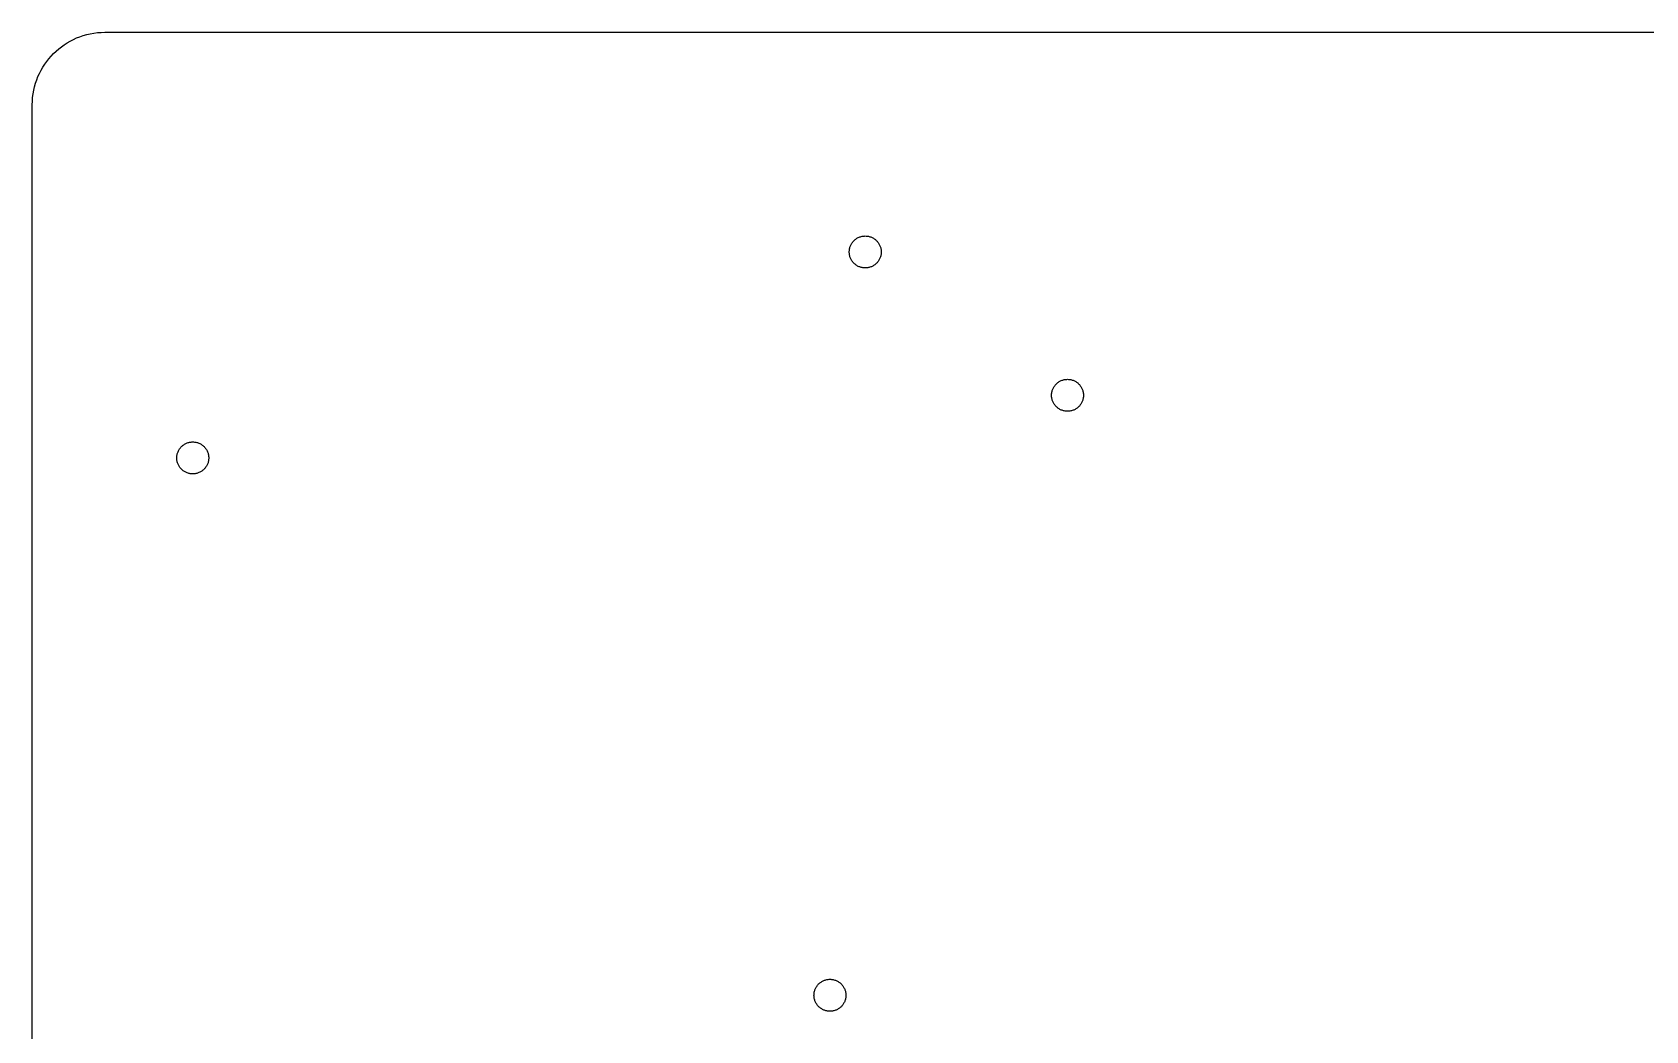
# Model space of a CAD drawing. Extents: x 0 to 462, y -134 to 0.
# Drawn here: x 0 to 111.1, y -68.7 to 0 of the extents above; entities that cross this region are included whole.
import ezdxf

# ---------------------------------------------------------------- set-up
doc = ezdxf.new("R2010")
doc.units = 0
doc.layers.add('BLACK', color=7, linetype='CONTINUOUS')

msp = doc.modelspace()

# ---------------------------------------------------------------- linework, layer by layer
at = {"layer": 'BLACK', "linetype": 'CONTINUOUS'}
for p, q in [((4.7427, -0.0065), (5, 0)), ((5, 0), (457.44, 0)), ((1.8195, -1.1418), (2.0084, -0.9933)), ((2.0084, -0.9933), (2.2045, -0.8539)), ((2.2045, -0.8539), (2.4073, -0.7239)), ((2.4073, -0.7239), (2.6167, -0.6035)), ((2.6167, -0.6035), (2.8323, -0.4931)), ((2.8323, -0.4931), (3.0538, -0.3929)), ((3.0538, -0.3929), (3.2808, -0.3034)), ((3.2808, -0.3034), (3.5131, -0.2248)), ((3.5131, -0.2248), (3.7504, -0.1574)), ((3.7504, -0.1574), (3.9923, -0.1016)), ((3.9923, -0.1016), (4.2386, -0.0576)), ((4.2386, -0.0576), (4.4888, -0.0258)), ((4.4888, -0.0258), (4.7427, -0.0065)), ((0.7239, -2.4073), (0.8539, -2.2045)), ((0.8539, -2.2045), (0.9933, -2.0084)), ((0.9933, -2.0084), (1.1418, -1.8195)), ((1.1418, -1.8195), (1.2989, -1.6381)), ((1.2989, -1.6381), (1.4645, -1.4645)), ((1.4645, -1.4645), (1.6381, -1.2989)), ((1.6381, -1.2989), (1.8195, -1.1418)), ((0.2248, -3.5131), (0.3034, -3.2808)), ((0.3034, -3.2808), (0.3929, -3.0538)), ((0.3929, -3.0538), (0.4931, -2.8323)), ((0.4931, -2.8323), (0.6035, -2.6167)), ((0.6035, -2.6167), (0.7239, -2.4073)), ((0.0258, -4.4888), (0.0576, -4.2386)), ((0.0576, -4.2386), (0.1016, -3.9923)), ((0.1016, -3.9923), (0.1574, -3.7504)), ((0.1574, -3.7504), (0.2248, -3.5131)), ((0, -5), (0.0065, -4.7427)), ((0, -128.83), (0, -5)), ((0.0065, -4.7427), (0.0258, -4.4888)), ((56.4875, -14.4629), (56.5202, -14.4213)), ((56.5202, -14.4213), (56.5548, -14.3814)), ((56.5548, -14.3814), (56.5912, -14.3432)), ((56.5912, -14.3432), (56.6294, -14.3068)), ((56.6294, -14.3068), (56.6693, -14.2722)), ((56.6693, -14.2722), (56.7108, -14.2395)), ((56.7108, -14.2395), (56.754, -14.2089)), ((56.754, -14.2089), (56.7986, -14.1803)), ((56.7986, -14.1803), (56.8447, -14.1538)), ((56.8447, -14.1538), (56.8921, -14.1295)), ((56.8921, -14.1295), (56.9408, -14.1074)), ((56.9408, -14.1074), (56.9908, -14.0877)), ((56.9908, -14.0877), (57.0419, -14.0705)), ((57.0419, -14.0705), (57.0941, -14.0556)), ((57.0941, -14.0556), (57.1473, -14.0433)), ((57.1473, -14.0433), (57.2015, -14.0337)), ((57.2015, -14.0337), (57.2565, -14.0267)), ((57.2565, -14.0267), (57.3124, -14.0224)), ((57.3124, -14.0224), (57.369, -14.021)), ((57.369, -14.021), (57.4256, -14.0224)), ((57.4256, -14.0224), (57.4815, -14.0267)), ((57.4815, -14.0267), (57.5365, -14.0337)), ((57.5365, -14.0337), (57.5907, -14.0433)), ((57.5907, -14.0433), (57.6439, -14.0556)), ((57.6439, -14.0556), (57.6961, -14.0705)), ((57.6961, -14.0705), (57.7472, -14.0877)), ((57.7472, -14.0877), (57.7972, -14.1074)), ((57.7972, -14.1074), (57.8459, -14.1295)), ((57.8459, -14.1295), (57.8933, -14.1538)), ((57.8933, -14.1538), (57.9394, -14.1803)), ((57.9394, -14.1803), (57.984, -14.2089)), ((57.984, -14.2089), (58.0271, -14.2395)), ((58.0271, -14.2395), (58.0687, -14.2722)), ((58.0687, -14.2722), (58.1086, -14.3068)), ((58.1086, -14.3068), (58.1468, -14.3432)), ((58.1468, -14.3432), (58.1832, -14.3814)), ((58.1832, -14.3814), (58.2178, -14.4213)), ((58.2178, -14.4213), (58.2505, -14.4629)), ((56.269, -15.121), (56.2704, -15.0644)), ((56.2704, -15.1776), (56.269, -15.121)), ((56.2704, -15.0644), (56.2747, -15.0085)), ((56.2747, -15.2335), (56.2704, -15.1776)), ((56.2747, -15.0085), (56.2817, -14.9535)), ((56.2817, -15.2885), (56.2747, -15.2335)), ((56.2817, -14.9535), (56.2913, -14.8993)), ((56.2913, -15.3427), (56.2817, -15.2885)), ((56.2913, -14.8993), (56.3036, -14.8461)), ((56.3036, -15.3959), (56.2913, -15.3427)), ((56.3036, -14.8461), (56.3185, -14.7939)), ((56.3185, -15.4481), (56.3036, -15.3959)), ((56.3185, -14.7939), (56.3357, -14.7428)), ((56.3357, -15.4992), (56.3185, -15.4481)), ((56.3357, -14.7428), (56.3554, -14.6928)), ((56.3554, -15.5492), (56.3357, -15.4992)), ((56.3554, -14.6928), (56.3775, -14.6441)), ((56.3775, -15.5979), (56.3554, -15.5492)), ((56.3775, -14.6441), (56.4018, -14.5967)), ((56.4018, -14.5967), (56.4282, -14.5506)), ((56.4282, -14.5506), (56.4569, -14.506)), ((56.4569, -14.506), (56.4875, -14.4629)), ((58.2505, -14.4629), (58.2811, -14.506)), ((58.2811, -14.506), (58.3097, -14.5506)), ((58.3097, -14.5506), (58.3362, -14.5967)), ((58.3362, -14.5967), (58.3605, -14.6441)), ((58.3605, -14.6441), (58.3826, -14.6928)), ((58.3826, -15.5492), (58.3605, -15.5979)), ((58.3826, -14.6928), (58.4022, -14.7428)), ((58.4022, -15.4992), (58.3826, -15.5492)), ((58.4022, -14.7428), (58.4195, -14.7939)), ((58.4195, -15.4481), (58.4022, -15.4992)), ((58.4195, -14.7939), (58.4344, -14.8461)), ((58.4344, -15.3959), (58.4195, -15.4481)), ((58.4344, -14.8461), (58.4466, -14.8993)), ((58.4466, -15.3427), (58.4344, -15.3959)), ((58.4466, -14.8993), (58.4563, -14.9535)), ((58.4563, -15.2885), (58.4466, -15.3427)), ((58.4563, -14.9535), (58.4633, -15.0085)), ((58.4633, -15.2335), (58.4563, -15.2885)), ((58.4633, -15.0085), (58.4676, -15.0644)), ((58.4676, -15.1776), (58.4633, -15.2335)), ((58.4676, -15.0644), (58.469, -15.121)), ((58.469, -15.121), (58.4676, -15.1776)), ((56.4018, -15.6453), (56.3775, -15.5979)), ((56.4282, -15.6914), (56.4018, -15.6453)), ((56.4569, -15.736), (56.4282, -15.6914)), ((56.4875, -15.7791), (56.4569, -15.736)), ((56.5202, -15.8207), (56.4875, -15.7791)), ((56.5548, -15.8606), (56.5202, -15.8207)), ((56.5912, -15.8988), (56.5548, -15.8606)), ((56.6294, -15.9352), (56.5912, -15.8988)), ((56.6693, -15.9698), (56.6294, -15.9352)), ((56.7108, -16.0025), (56.6693, -15.9698)), ((56.754, -16.0331), (56.7108, -16.0025)), ((56.7986, -16.0617), (56.754, -16.0331)), ((56.8447, -16.0882), (56.7986, -16.0617)), ((56.8921, -16.1125), (56.8447, -16.0882)), ((56.9408, -16.1346), (56.8921, -16.1125)), ((56.9908, -16.1543), (56.9408, -16.1346)), ((57.0419, -16.1715), (56.9908, -16.1543)), ((57.0941, -16.1864), (57.0419, -16.1715)), ((57.1473, -16.1987), (57.0941, -16.1864)), ((57.2015, -16.2083), (57.1473, -16.1987)), ((57.2565, -16.2153), (57.2015, -16.2083)), ((57.3124, -16.2196), (57.2565, -16.2153)), ((57.369, -16.221), (57.3124, -16.2196)), ((57.4256, -16.2196), (57.369, -16.221)), ((57.4815, -16.2153), (57.4256, -16.2196)), ((57.5365, -16.2083), (57.4815, -16.2153)), ((57.5907, -16.1987), (57.5365, -16.2083)), ((57.6439, -16.1864), (57.5907, -16.1987)), ((57.6961, -16.1715), (57.6439, -16.1864)), ((57.7472, -16.1543), (57.6961, -16.1715)), ((57.7972, -16.1346), (57.7472, -16.1543)), ((57.8459, -16.1125), (57.7972, -16.1346)), ((57.8933, -16.0882), (57.8459, -16.1125)), ((57.9394, -16.0617), (57.8933, -16.0882)), ((57.984, -16.0331), (57.9394, -16.0617)), ((58.0271, -16.0025), (57.984, -16.0331)), ((58.0687, -15.9698), (58.0271, -16.0025)), ((58.1086, -15.9352), (58.0687, -15.9698)), ((58.1468, -15.8988), (58.1086, -15.9352)), ((58.1832, -15.8606), (58.1468, -15.8988)), ((58.2178, -15.8207), (58.1832, -15.8606)), ((58.2505, -15.7791), (58.2178, -15.8207)), ((58.2811, -15.736), (58.2505, -15.7791)), ((58.3097, -15.6914), (58.2811, -15.736)), ((58.3362, -15.6453), (58.3097, -15.6914)), ((58.3605, -15.5979), (58.3362, -15.6453)), ((70.3338, -24.4627), (70.3602, -24.4166)), ((70.3602, -24.4166), (70.3889, -24.372)), ((70.3889, -24.372), (70.4195, -24.3289)), ((70.4195, -24.3289), (70.4522, -24.2873)), ((70.4522, -24.2873), (70.4868, -24.2474)), ((70.4868, -24.2474), (70.5232, -24.2092)), ((70.5232, -24.2092), (70.5614, -24.1728)), ((70.5614, -24.1728), (70.6013, -24.1382)), ((70.6013, -24.1382), (70.6428, -24.1055)), ((70.6428, -24.1055), (70.686, -24.0749)), ((70.686, -24.0749), (70.7306, -24.0463)), ((70.7306, -24.0463), (70.7767, -24.0198)), ((70.7767, -24.0198), (70.8241, -23.9955)), ((70.8241, -23.9955), (70.8728, -23.9734)), ((70.8728, -23.9734), (70.9228, -23.9537)), ((70.9228, -23.9537), (70.9739, -23.9365)), ((70.9739, -23.9365), (71.0261, -23.9216)), ((71.0261, -23.9216), (71.0793, -23.9093)), ((71.0793, -23.9093), (71.1335, -23.8997)), ((71.1335, -23.8997), (71.1885, -23.8927)), ((71.1885, -23.8927), (71.2444, -23.8884)), ((71.2444, -23.8884), (71.301, -23.887)), ((71.301, -23.887), (71.3576, -23.8884)), ((71.3576, -23.8884), (71.4135, -23.8927)), ((71.4135, -23.8927), (71.4685, -23.8997)), ((71.4685, -23.8997), (71.5227, -23.9093)), ((71.5227, -23.9093), (71.5759, -23.9216)), ((71.5759, -23.9216), (71.6281, -23.9365)), ((71.6281, -23.9365), (71.6792, -23.9537)), ((71.6792, -23.9537), (71.7292, -23.9734)), ((71.7292, -23.9734), (71.7779, -23.9955)), ((71.7779, -23.9955), (71.8253, -24.0198)), ((71.8253, -24.0198), (71.8714, -24.0463)), ((71.8714, -24.0463), (71.916, -24.0749)), ((71.916, -24.0749), (71.9591, -24.1055)), ((71.9591, -24.1055), (72.0007, -24.1382)), ((72.0007, -24.1382), (72.0406, -24.1728)), ((72.0406, -24.1728), (72.0788, -24.2092)), ((72.0788, -24.2092), (72.1152, -24.2474)), ((72.1152, -24.2474), (72.1498, -24.2873)), ((72.1498, -24.2873), (72.1825, -24.3289)), ((72.1825, -24.3289), (72.2131, -24.372)), ((72.2131, -24.372), (72.2417, -24.4166)), ((72.2417, -24.4166), (72.2682, -24.4627)), ((70.201, -24.987), (70.2024, -24.9304)), ((70.2024, -25.0436), (70.201, -24.987)), ((70.2024, -24.9304), (70.2067, -24.8745)), ((70.2067, -25.0995), (70.2024, -25.0436)), ((70.2067, -24.8745), (70.2137, -24.8195)), ((70.2137, -25.1545), (70.2067, -25.0995)), ((70.2137, -24.8195), (70.2233, -24.7653)), ((70.2233, -25.2087), (70.2137, -25.1545)), ((70.2233, -24.7653), (70.2356, -24.7121)), ((70.2356, -25.2619), (70.2233, -25.2087)), ((70.2356, -24.7121), (70.2505, -24.6599)), ((70.2505, -25.3141), (70.2356, -25.2619)), ((70.2505, -24.6599), (70.2677, -24.6088)), ((70.2677, -25.3652), (70.2505, -25.3141)), ((70.2677, -24.6088), (70.2874, -24.5588)), ((70.2874, -25.4152), (70.2677, -25.3652)), ((70.2874, -24.5588), (70.3095, -24.5101)), ((70.3095, -25.4639), (70.2874, -25.4152)), ((70.3095, -24.5101), (70.3338, -24.4627)), ((70.3338, -25.5113), (70.3095, -25.4639)), ((70.3602, -25.5574), (70.3338, -25.5113)), ((70.3889, -25.602), (70.3602, -25.5574)), ((72.2417, -25.5574), (72.2131, -25.602)), ((72.2682, -25.5113), (72.2417, -25.5574)), ((72.2682, -24.4627), (72.2925, -24.5101)), ((72.2925, -25.4639), (72.2682, -25.5113)), ((72.2925, -24.5101), (72.3145, -24.5588)), ((72.3145, -25.4152), (72.2925, -25.4639)), ((72.3145, -24.5588), (72.3342, -24.6088)), ((72.3342, -25.3652), (72.3145, -25.4152)), ((72.3342, -24.6088), (72.3515, -24.6599)), ((72.3515, -25.3141), (72.3342, -25.3652)), ((72.3515, -24.6599), (72.3664, -24.7121)), ((72.3664, -25.2619), (72.3515, -25.3141)), ((72.3664, -24.7121), (72.3786, -24.7653)), ((72.3786, -25.2087), (72.3664, -25.2619)), ((72.3786, -24.7653), (72.3883, -24.8195)), ((72.3883, -25.1545), (72.3786, -25.2087)), ((72.3883, -24.8195), (72.3953, -24.8745)), ((72.3953, -25.0995), (72.3883, -25.1545)), ((72.3953, -24.8745), (72.3996, -24.9304)), ((72.3996, -25.0436), (72.3953, -25.0995)), ((72.3996, -24.9304), (72.401, -24.987)), ((72.401, -24.987), (72.3996, -25.0436)), ((70.4195, -25.6451), (70.3889, -25.602)), ((70.4522, -25.6867), (70.4195, -25.6451)), ((70.4868, -25.7266), (70.4522, -25.6867)), ((70.5232, -25.7648), (70.4868, -25.7266)), ((70.5614, -25.8012), (70.5232, -25.7648)), ((70.6013, -25.8358), (70.5614, -25.8012)), ((70.6428, -25.8685), (70.6013, -25.8358)), ((70.686, -25.8991), (70.6428, -25.8685)), ((70.7306, -25.9277), (70.686, -25.8991)), ((70.7767, -25.9542), (70.7306, -25.9277)), ((70.8241, -25.9785), (70.7767, -25.9542)), ((70.8728, -26.0006), (70.8241, -25.9785)), ((70.9228, -26.0203), (70.8728, -26.0006)), ((70.9739, -26.0375), (70.9228, -26.0203)), ((71.0261, -26.0524), (70.9739, -26.0375)), ((71.0793, -26.0647), (71.0261, -26.0524)), ((71.1335, -26.0743), (71.0793, -26.0647)), ((71.1885, -26.0813), (71.1335, -26.0743)), ((71.2444, -26.0856), (71.1885, -26.0813)), ((71.301, -26.087), (71.2444, -26.0856)), ((71.3576, -26.0856), (71.301, -26.087)), ((71.4135, -26.0813), (71.3576, -26.0856)), ((71.4685, -26.0743), (71.4135, -26.0813)), ((71.5227, -26.0647), (71.4685, -26.0743)), ((71.5759, -26.0524), (71.5227, -26.0647)), ((71.6281, -26.0375), (71.5759, -26.0524)), ((71.6792, -26.0203), (71.6281, -26.0375)), ((71.7292, -26.0006), (71.6792, -26.0203)), ((71.7779, -25.9785), (71.7292, -26.0006)), ((71.8253, -25.9542), (71.7779, -25.9785)), ((71.8714, -25.9277), (71.8253, -25.9542)), ((71.916, -25.8991), (71.8714, -25.9277)), ((71.9591, -25.8685), (71.916, -25.8991)), ((72.0007, -25.8358), (71.9591, -25.8685)), ((72.0406, -25.8012), (72.0007, -25.8358)), ((72.0788, -25.7648), (72.0406, -25.8012)), ((72.1152, -25.7266), (72.0788, -25.7648)), ((72.1498, -25.6867), (72.1152, -25.7266)), ((72.1825, -25.6451), (72.1498, -25.6867)), ((72.2131, -25.602), (72.1825, -25.6451)), ((10.0197, -28.9188), (10.0394, -28.8688)), ((10.0394, -28.8688), (10.0615, -28.8201)), ((10.0615, -28.8201), (10.0858, -28.7727)), ((10.0858, -28.7727), (10.1122, -28.7266)), ((10.1122, -28.7266), (10.1409, -28.682)), ((10.1409, -28.682), (10.1715, -28.6389)), ((10.1715, -28.6389), (10.2042, -28.5973)), ((10.2042, -28.5973), (10.2388, -28.5574)), ((10.2388, -28.5574), (10.2752, -28.5192)), ((10.2752, -28.5192), (10.3134, -28.4828)), ((10.3134, -28.4828), (10.3533, -28.4482)), ((10.3533, -28.4482), (10.3949, -28.4155)), ((10.3949, -28.4155), (10.438, -28.3849)), ((10.438, -28.3849), (10.4826, -28.3563)), ((10.4826, -28.3563), (10.5287, -28.3298)), ((10.5287, -28.3298), (10.5761, -28.3055)), ((10.5761, -28.3055), (10.6248, -28.2834)), ((10.6248, -28.2834), (10.6748, -28.2637)), ((10.6748, -28.2637), (10.7259, -28.2465)), ((10.7259, -28.2465), (10.7781, -28.2316)), ((10.7781, -28.2316), (10.8313, -28.2193)), ((10.8313, -28.2193), (10.8855, -28.2097)), ((10.8855, -28.2097), (10.9405, -28.2027)), ((10.9405, -28.2027), (10.9964, -28.1984)), ((10.9964, -28.1984), (11.053, -28.197)), ((11.053, -28.197), (11.1096, -28.1984)), ((11.1096, -28.1984), (11.1655, -28.2027)), ((11.1655, -28.2027), (11.2205, -28.2097)), ((11.2205, -28.2097), (11.2747, -28.2193)), ((11.2747, -28.2193), (11.3279, -28.2316)), ((11.3279, -28.2316), (11.3801, -28.2465)), ((11.3801, -28.2465), (11.4312, -28.2637)), ((11.4312, -28.2637), (11.4812, -28.2834)), ((11.4812, -28.2834), (11.5299, -28.3055)), ((11.5299, -28.3055), (11.5773, -28.3298)), ((11.5773, -28.3298), (11.6234, -28.3563)), ((11.6234, -28.3563), (11.668, -28.3849)), ((11.668, -28.3849), (11.7111, -28.4155)), ((11.7111, -28.4155), (11.7527, -28.4482)), ((11.7527, -28.4482), (11.7926, -28.4828)), ((11.7926, -28.4828), (11.8308, -28.5192)), ((11.8308, -28.5192), (11.8672, -28.5574)), ((11.8672, -28.5574), (11.9018, -28.5973)), ((11.9018, -28.5973), (11.9345, -28.6389)), ((11.9345, -28.6389), (11.9651, -28.682)), ((11.9651, -28.682), (11.9937, -28.7266)), ((11.9937, -28.7266), (12.0202, -28.7727)), ((12.0202, -28.7727), (12.0445, -28.8201)), ((12.0445, -28.8201), (12.0666, -28.8688)), ((12.0666, -28.8688), (12.0863, -28.9188)), ((9.953, -29.297), (9.9544, -29.2404)), ((9.9544, -29.3536), (9.953, -29.297)), ((9.9544, -29.2404), (9.9587, -29.1845)), ((9.9587, -29.4095), (9.9544, -29.3536)), ((9.9587, -29.1845), (9.9657, -29.1295)), ((9.9657, -29.4645), (9.9587, -29.4095)), ((9.9657, -29.1295), (9.9754, -29.0753)), ((9.9754, -29.5187), (9.9657, -29.4645)), ((9.9754, -29.0753), (9.9876, -29.0221)), ((9.9876, -29.5719), (9.9754, -29.5187)), ((9.9876, -29.0221), (10.0025, -28.9699)), ((10.0025, -29.6241), (9.9876, -29.5719)), ((10.0025, -28.9699), (10.0197, -28.9188)), ((10.0197, -29.6752), (10.0025, -29.6241)), ((10.0394, -29.7252), (10.0197, -29.6752)), ((10.0615, -29.7739), (10.0394, -29.7252)), ((10.0858, -29.8213), (10.0615, -29.7739)), ((10.1122, -29.8674), (10.0858, -29.8213)), ((10.1409, -29.912), (10.1122, -29.8674)), ((10.1715, -29.9551), (10.1409, -29.912)), ((10.2042, -29.9967), (10.1715, -29.9551)), ((10.2388, -30.0366), (10.2042, -29.9967)), ((11.9018, -29.9967), (11.8672, -30.0366)), ((11.9345, -29.9551), (11.9018, -29.9967)), ((11.9651, -29.912), (11.9345, -29.9551)), ((11.9937, -29.8674), (11.9651, -29.912)), ((12.0202, -29.8213), (11.9937, -29.8674)), ((12.0445, -29.7739), (12.0202, -29.8213)), ((12.0666, -29.7252), (12.0445, -29.7739)), ((12.0863, -29.6752), (12.0666, -29.7252)), ((12.0863, -28.9188), (12.1035, -28.9699)), ((12.1035, -29.6241), (12.0863, -29.6752)), ((12.1035, -28.9699), (12.1184, -29.0221)), ((12.1184, -29.5719), (12.1035, -29.6241)), ((12.1184, -29.0221), (12.1307, -29.0753)), ((12.1307, -29.5187), (12.1184, -29.5719)), ((12.1307, -29.0753), (12.1403, -29.1295)), ((12.1403, -29.4645), (12.1307, -29.5187)), ((12.1403, -29.1295), (12.1473, -29.1845)), ((12.1473, -29.4095), (12.1403, -29.4645)), ((12.1473, -29.1845), (12.1516, -29.2404)), ((12.1516, -29.3536), (12.1473, -29.4095)), ((12.1516, -29.2404), (12.153, -29.297)), ((12.153, -29.297), (12.1516, -29.3536)), ((10.2752, -30.0748), (10.2388, -30.0366)), ((10.3134, -30.1112), (10.2752, -30.0748)), ((10.3533, -30.1458), (10.3134, -30.1112)), ((10.3949, -30.1785), (10.3533, -30.1458)), ((10.438, -30.2091), (10.3949, -30.1785)), ((10.4826, -30.2378), (10.438, -30.2091)), ((10.5287, -30.2642), (10.4826, -30.2378)), ((10.5761, -30.2885), (10.5287, -30.2642)), ((10.6248, -30.3106), (10.5761, -30.2885)), ((10.6748, -30.3303), (10.6248, -30.3106)), ((10.7259, -30.3475), (10.6748, -30.3303)), ((10.7781, -30.3624), (10.7259, -30.3475)), ((10.8313, -30.3747), (10.7781, -30.3624)), ((10.8855, -30.3843), (10.8313, -30.3747)), ((10.9405, -30.3913), (10.8855, -30.3843)), ((10.9964, -30.3956), (10.9405, -30.3913)), ((11.053, -30.397), (10.9964, -30.3956)), ((11.1096, -30.3956), (11.053, -30.397)), ((11.1655, -30.3913), (11.1096, -30.3956)), ((11.2205, -30.3843), (11.1655, -30.3913)), ((11.2747, -30.3747), (11.2205, -30.3843)), ((11.3279, -30.3624), (11.2747, -30.3747)), ((11.3801, -30.3475), (11.3279, -30.3624)), ((11.4312, -30.3303), (11.3801, -30.3475)), ((11.4812, -30.3106), (11.4312, -30.3303)), ((11.5299, -30.2885), (11.4812, -30.3106)), ((11.5773, -30.2642), (11.5299, -30.2885)), ((11.6234, -30.2378), (11.5773, -30.2642)), ((11.668, -30.2091), (11.6234, -30.2378)), ((11.7111, -30.1785), (11.668, -30.2091)), ((11.7527, -30.1458), (11.7111, -30.1785)), ((11.7926, -30.1112), (11.7527, -30.1458)), ((11.8308, -30.0748), (11.7926, -30.1112)), ((11.8672, -30.0366), (11.8308, -30.0748)), ((54.0902, -65.5853), (54.1248, -65.5454)), ((54.1248, -65.5454), (54.1612, -65.5072)), ((54.1612, -65.5072), (54.1994, -65.4708)), ((54.1994, -65.4708), (54.2393, -65.4362)), ((54.2393, -65.4362), (54.2808, -65.4035)), ((54.2808, -65.4035), (54.324, -65.3729)), ((54.324, -65.3729), (54.3686, -65.3443)), ((54.3686, -65.3443), (54.4147, -65.3178)), ((54.4147, -65.3178), (54.4621, -65.2935)), ((54.4621, -65.2935), (54.5108, -65.2714)), ((54.5108, -65.2714), (54.5608, -65.2518)), ((54.5608, -65.2518), (54.6119, -65.2345)), ((54.6119, -65.2345), (54.6641, -65.2196)), ((54.6641, -65.2196), (54.7173, -65.2074)), ((54.7173, -65.2074), (54.7715, -65.1977)), ((54.7715, -65.1977), (54.8265, -65.1907)), ((54.8265, -65.1907), (54.8824, -65.1864)), ((54.8824, -65.1864), (54.939, -65.185)), ((54.939, -65.185), (54.9956, -65.1864)), ((54.9956, -65.1864), (55.0515, -65.1907)), ((55.0515, -65.1907), (55.1065, -65.1977)), ((55.1065, -65.1977), (55.1607, -65.2074)), ((55.1607, -65.2074), (55.2139, -65.2196)), ((55.2139, -65.2196), (55.2661, -65.2345)), ((55.2661, -65.2345), (55.3172, -65.2518)), ((55.3172, -65.2518), (55.3672, -65.2714)), ((55.3672, -65.2714), (55.4159, -65.2935)), ((55.4159, -65.2935), (55.4633, -65.3178)), ((55.4633, -65.3178), (55.5094, -65.3443)), ((55.5094, -65.3443), (55.554, -65.3729)), ((55.554, -65.3729), (55.5971, -65.4035)), ((55.5971, -65.4035), (55.6387, -65.4362)), ((55.6387, -65.4362), (55.6786, -65.4708)), ((55.6786, -65.4708), (55.7168, -65.5072)), ((55.7168, -65.5072), (55.7532, -65.5454)), ((55.7532, -65.5454), (55.7878, -65.5853)), ((53.839, -66.285), (53.8404, -66.2284)), ((53.8404, -66.3416), (53.839, -66.285)), ((53.8404, -66.2284), (53.8447, -66.1725)), ((53.8447, -66.3975), (53.8404, -66.3416)), ((53.8447, -66.1725), (53.8517, -66.1175)), ((53.8517, -66.4525), (53.8447, -66.3975)), ((53.8517, -66.1175), (53.8613, -66.0633)), ((53.8613, -66.5067), (53.8517, -66.4525)), ((53.8613, -66.0633), (53.8736, -66.0101)), ((53.8736, -66.5599), (53.8613, -66.5067)), ((53.8736, -66.0101), (53.8885, -65.9579)), ((53.8885, -66.6121), (53.8736, -66.5599)), ((53.8885, -65.9579), (53.9057, -65.9068)), ((53.9057, -66.6632), (53.8885, -66.6121)), ((53.9057, -65.9068), (53.9254, -65.8568)), ((53.9254, -66.7132), (53.9057, -66.6632)), ((53.9254, -65.8568), (53.9475, -65.8081)), ((53.9475, -65.8081), (53.9718, -65.7607)), ((53.9718, -65.7607), (53.9982, -65.7146)), ((53.9982, -65.7146), (54.0269, -65.67)), ((54.0269, -65.67), (54.0575, -65.6269)), ((54.0575, -65.6269), (54.0902, -65.5853)), ((55.7878, -65.5853), (55.8205, -65.6269)), ((55.8205, -65.6269), (55.8511, -65.67)), ((55.8511, -65.67), (55.8797, -65.7146)), ((55.8797, -65.7146), (55.9062, -65.7607)), ((55.9062, -65.7607), (55.9305, -65.8081)), ((55.9305, -65.8081), (55.9526, -65.8568)), ((55.9526, -65.8568), (55.9722, -65.9068)), ((55.9722, -66.6632), (55.9526, -66.7132)), ((55.9722, -65.9068), (55.9895, -65.9579)), ((55.9895, -66.6121), (55.9722, -66.6632)), ((55.9895, -65.9579), (56.0044, -66.0101)), ((56.0044, -66.5599), (55.9895, -66.6121)), ((56.0044, -66.0101), (56.0166, -66.0633)), ((56.0166, -66.5067), (56.0044, -66.5599)), ((56.0166, -66.0633), (56.0263, -66.1175)), ((56.0263, -66.4525), (56.0166, -66.5067)), ((56.0263, -66.1175), (56.0333, -66.1725)), ((56.0333, -66.3975), (56.0263, -66.4525)), ((56.0333, -66.1725), (56.0376, -66.2284)), ((56.0376, -66.3416), (56.0333, -66.3975)), ((56.0376, -66.2284), (56.039, -66.285)), ((56.039, -66.285), (56.0376, -66.3416)), ((53.9475, -66.7619), (53.9254, -66.7132)), ((53.9718, -66.8093), (53.9475, -66.7619)), ((53.9982, -66.8554), (53.9718, -66.8093)), ((54.0269, -66.9), (53.9982, -66.8554)), ((54.0575, -66.9432), (54.0269, -66.9)), ((54.0902, -66.9847), (54.0575, -66.9432)), ((54.1248, -67.0246), (54.0902, -66.9847)), ((54.1612, -67.0628), (54.1248, -67.0246)), ((54.1994, -67.0992), (54.1612, -67.0628)), ((54.2393, -67.1338), (54.1994, -67.0992)), ((54.2808, -67.1665), (54.2393, -67.1338)), ((54.324, -67.1971), (54.2808, -67.1665)), ((54.3686, -67.2258), (54.324, -67.1971)), ((54.4147, -67.2522), (54.3686, -67.2258)), ((54.4621, -67.2765), (54.4147, -67.2522)), ((54.5108, -67.2986), (54.4621, -67.2765)), ((54.5608, -67.3183), (54.5108, -67.2986)), ((54.6119, -67.3355), (54.5608, -67.3183)), ((54.6641, -67.3504), (54.6119, -67.3355)), ((54.7173, -67.3627), (54.6641, -67.3504)), ((54.7715, -67.3723), (54.7173, -67.3627)), ((54.8265, -67.3793), (54.7715, -67.3723)), ((54.8824, -67.3836), (54.8265, -67.3793)), ((54.939, -67.385), (54.8824, -67.3836)), ((54.9956, -67.3836), (54.939, -67.385)), ((55.0515, -67.3793), (54.9956, -67.3836)), ((55.1065, -67.3723), (55.0515, -67.3793)), ((55.1607, -67.3627), (55.1065, -67.3723)), ((55.2139, -67.3504), (55.1607, -67.3627)), ((55.2661, -67.3355), (55.2139, -67.3504)), ((55.3172, -67.3183), (55.2661, -67.3355)), ((55.3672, -67.2986), (55.3172, -67.3183)), ((55.4159, -67.2765), (55.3672, -67.2986)), ((55.4633, -67.2522), (55.4159, -67.2765)), ((55.5094, -67.2258), (55.4633, -67.2522)), ((55.554, -67.1971), (55.5094, -67.2258)), ((55.5971, -67.1665), (55.554, -67.1971)), ((55.6387, -67.1338), (55.5971, -67.1665)), ((55.6786, -67.0992), (55.6387, -67.1338)), ((55.7168, -67.0628), (55.6786, -67.0992)), ((55.7532, -67.0246), (55.7168, -67.0628)), ((55.7878, -66.9847), (55.7532, -67.0246)), ((55.8205, -66.9432), (55.7878, -66.9847)), ((55.8511, -66.9), (55.8205, -66.9432)), ((55.8797, -66.8554), (55.8511, -66.9)), ((55.9062, -66.8093), (55.8797, -66.8554)), ((55.9305, -66.7619), (55.9062, -66.8093)), ((55.9526, -66.7132), (55.9305, -66.7619))]:
    msp.add_line(p, q, dxfattribs=at)

doc.saveas('drawing.dxf')
